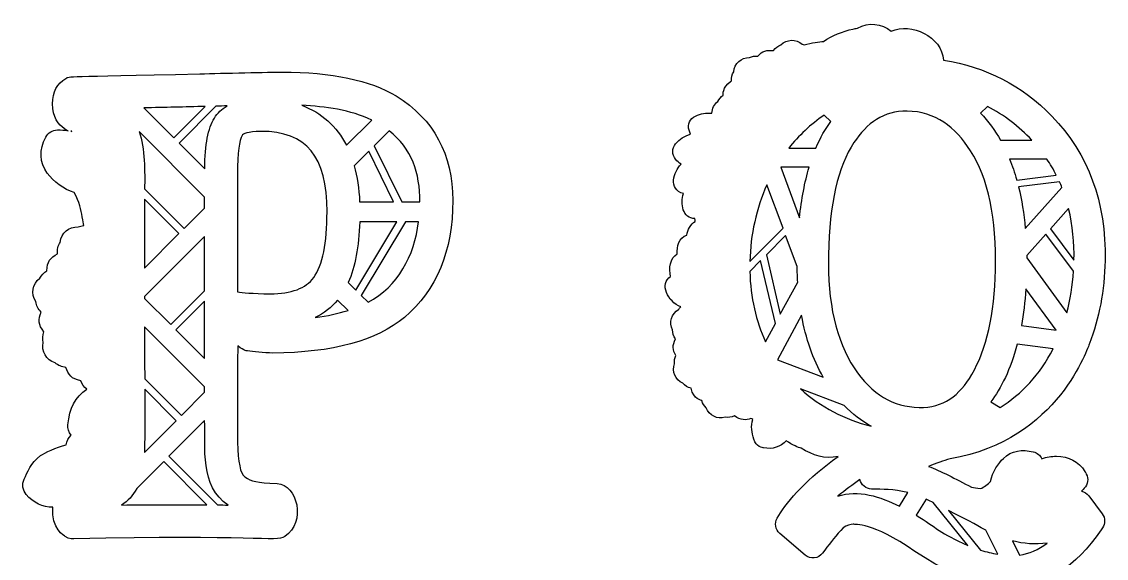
# Model space of a CAD drawing. Header units: millimetres. Extents: x -471 to 1551, y -2688 to 316.
# Drawn here: x 54.8 to 326.6, y -1322.1 to -1187.6 of the extents above; entities that cross this region are included whole.
import ezdxf

# ---------------------------------------------------------------- set-up
doc = ezdxf.new("R2010")
doc.units = ezdxf.units.MM
doc.header["$MEASUREMENT"] = 0
doc.layers.add('Layer 1', color=7, linetype='Continuous')

msp = doc.modelspace()

# ---------------------------------------------------------------- linework, layer by layer
at = {"layer": 'Layer 1', "color": 250}
for points, knots in [([(322.4183, -1268.3308), (324.8326, -1262.0278), (326.1595, -1255.043), (326.307, -1247.5422), (326.307, -1247.5422), (326.6203, -1232.9459), (322.1418, -1220.7639), (312.9823, -1211.328), (312.9823, -1211.328), (305.5184, -1203.6429), (296.4141, -1198.9249), (285.8539, -1197.3031), (285.8539, -1197.3031), (285.2642, -1191.2398), (277.8555, -1187.8119), (272.6583, -1189.9865), (272.6583, -1189.9865), (270.3546, -1188.0698), (267.0373, -1187.6275), (264.2729, -1189.2494), (264.2729, -1189.2494), (263.849, -1189.3047), (263.4619, -1189.3784), (263.1118, -1189.489), (263.1118, -1189.489), (260.4948, -1190.005), (257.9515, -1191.0739), (255.74, -1192.5851), (255.74, -1192.5851), (254.7263, -1192.6773), (252.6991, -1192.9169), (250.893, -1193.4145), (250.893, -1193.4145), (250.7272, -1193.3408), (250.5612, -1193.2855), (250.3954, -1193.2486), (250.3954, -1193.2486), (248.8105, -1191.9032), (246.5251, -1191.9954), (245.0692, -1193.4329), (245.0692, -1193.4329), (244.332, -1193.6909), (243.687, -1194.1701), (243.1893, -1194.8705), (243.1893, -1194.8705), (241.5123, -1194.6493), (240.3696, -1194.9442), (239.2454, -1196.2895), (239.2454, -1196.2895), (238.5266, -1196.1974), (237.8079, -1196.3264), (237.1813, -1196.6029), (237.1813, -1196.6029), (235.1172, -1196.5844), (233.4217, -1198.1141), (233.219, -1200.1598), (233.219, -1200.1598), (232.8135, -1200.8417), (232.6292, -1201.6342), (232.703, -1202.482), (232.703, -1202.482), (232.5555, -1202.5741), (232.4818, -1202.6294), (232.4634, -1202.6294), (232.4634, -1202.6294), (230.2333, -1204.067), (230.6388, -1205.9652), (230.6204, -1206.0574), (230.6204, -1206.0574), (230.0123, -1206.4628), (229.5331, -1207.0157), (229.2382, -1207.6239), (229.2382, -1207.6239), (228.3536, -1208.3427), (227.8006, -1209.3932), (227.7822, -1210.5911), (227.7822, -1210.5911), (226.3632, -1210.4068), (224.9441, -1210.6279), (223.6171, -1211.273), (223.6171, -1211.273), (222.2902, -1211.918), (221.6267, -1213.4109), (222.0322, -1214.83), (222.0322, -1214.83), (222.1244, -1215.1801), (222.2534, -1215.5119), (222.4008, -1215.8436), (222.4008, -1215.8436), (220.9449, -1216.2306), (219.6363, -1217.06), (218.6596, -1218.2394), (218.6596, -1218.2394), (217.7197, -1219.3637), (217.7197, -1221.0039), (218.6781, -1222.1281), (218.6781, -1222.1281), (219.0836, -1222.6072), (219.5259, -1223.0127), (220.0235, -1223.3629), (220.0235, -1223.3629), (219.0283, -1224.4502), (218.3648, -1225.814), (218.1621, -1227.3252), (218.1621, -1227.3252), (217.9594, -1228.7627), (218.7519, -1230.2371), (220.6133, -1230.7162), (220.6133, -1230.7162), (220.2263, -1232.0247), (220.2078, -1233.4438), (220.5948, -1234.7707), (220.5948, -1234.7707), (220.9634, -1236.0608), (222.1429, -1236.9638), (223.4883, -1236.9638), (223.4883, -1236.9638), (223.5067, -1237.2218), (223.5436, -1237.4614), (223.5989, -1237.7194), (223.5989, -1237.7194), (222.401, -1238.3276), (221.6822, -1239.8941), (221.4426, -1241.1289), (221.4426, -1241.1289), (219.5628, -1241.7371), (218.9362, -1243.9855), (219.0652, -1245.8469), (219.0652, -1245.8469), (217.3145, -1246.8236), (216.909, -1249.5328), (217.425, -1251.4863), (217.425, -1251.4863), (214.5131, -1253.3662), (216.6509, -1257.8262), (219.9867, -1259.0978), (219.9867, -1259.0978), (219.7656, -1259.3005), (219.5629, -1259.5401), (219.3969, -1259.7797), (219.3969, -1259.7797), (217.6462, -1260.8302), (216.9642, -1263.0049), (217.8857, -1264.8847), (217.8857, -1264.8847), (217.9042, -1265.6588), (218.1437, -1266.4328), (218.6413, -1267.1331), (218.6413, -1267.1331), (217.8304, -1268.8102), (217.9042, -1269.9345), (218.7335, -1271.3166), (218.7335, -1271.3166), (218.4202, -1271.9801), (218.3096, -1272.6989), (218.3833, -1273.3807), (218.3833, -1273.3807), (217.7199, -1275.2974), (218.5676, -1277.3984), (220.4843, -1278.2646), (220.4843, -1278.2646), (221.0003, -1278.8728), (221.7007, -1279.3151), (222.53, -1279.4994), (222.53, -1279.4994), (223.212, -1282.3929), (225.147, -1282.5402), (225.276, -1282.614), (225.276, -1282.614), (225.4604, -1283.3328), (225.829, -1283.9409), (226.3265, -1284.4201), (226.3265, -1284.4201), (227.0453, -1286.3552), (229.091, -1287.3873), (231.0998, -1286.7975), (231.0998, -1286.7975), (231.8554, -1286.9081), (232.6479, -1286.816), (233.4035, -1286.4473), (233.4035, -1286.4473), (234.9884, -1287.5716), (236.2785, -1287.59), (237.5501, -1287.074), (237.5501, -1287.074), (237.6976, -1287.1661), (237.845, -1287.2583), (237.9924, -1287.332), (237.9924, -1287.332), (237.4395, -1289.0459), (237.7897, -1290.6493), (238.2321, -1292.2711), (238.2321, -1292.2711), (238.7481, -1294.1878), (240.6648, -1294.4642), (240.6832, -1294.4642), (240.6832, -1294.4642), (242.9316, -1294.9065), (244.9958, -1294.2062), (246.3964, -1292.6765), (246.3964, -1292.6765), (247.926, -1293.8007), (249.511, -1294.4089), (250.1192, -1294.5379), (250.1192, -1294.5379), (253.1417, -1296.3071), (255.9982, -1297.376), (259.3709, -1296.602), (259.3709, -1296.602), (252.0174, -1301.9097), (246.6544, -1307.7519), (244.4982, -1311.4562), (244.4982, -1311.4562), (244.4982, -1311.4562), (244.1296, -1312.0828), (244.1296, -1312.0828), (244.1296, -1312.0828), (243.3924, -1313.3545), (243.6688, -1314.9578), (244.7746, -1315.8978), (244.7746, -1315.8978), (244.7746, -1315.8978), (251.1328, -1321.3345), (251.1328, -1321.3345), (251.1328, -1321.3345), (252.4597, -1322.4771), (254.4869, -1322.2376), (255.519, -1320.8369), (255.519, -1320.8369), (255.519, -1320.8369), (256.0719, -1320.0813), (256.0719, -1320.0813), (256.0719, -1320.0813), (257.4726, -1318.183), (259.0207, -1316.3216), (260.6609, -1314.5155), (260.6609, -1314.5155), (261.6377, -1313.9074), (262.5038, -1313.5941), (263.1673, -1313.5941), (263.1673, -1313.5941), (263.7755, -1313.7968), (267.6641, -1312.82), (278.6666, -1320.413), (278.6666, -1320.413), (292.3783, -1329.8674), (302.9569, -1329.0934), (303.307, -1329.1671), (303.307, -1329.1671), (311.4345, -1329.1671), (318.8432, -1324.4122), (325.312, -1315.05), (325.312, -1315.05), (325.312, -1315.05), (325.6622, -1314.534), (325.6622, -1314.534), (325.6622, -1314.534), (326.3993, -1313.4651), (326.3809, -1312.046), (325.6068, -1311.014), (325.6068, -1311.014), (325.6068, -1311.014), (322.2342, -1306.4619), (322.2342, -1306.4619), (322.2342, -1306.4619), (321.7919, -1305.8537), (321.1284, -1305.4482), (320.3913, -1305.3008), (320.3913, -1305.3008), (320.5387, -1305.1718), (320.6677, -1305.0428), (320.7783, -1304.9322), (320.7783, -1304.9322), (320.7783, -1304.9322), (321.11, -1304.582), (321.11, -1304.582), (321.11, -1304.582), (322.05, -1303.6237), (322.2343, -1302.2046), (321.6077, -1301.0251), (321.6077, -1301.0251), (321.3497, -1300.5459), (321.3312, -1300.5091), (321.239, -1300.3616), (321.239, -1300.3616), (319.691, -1297.892), (317.1476, -1296.5466), (314.1252, -1296.5466), (314.1252, -1296.5466), (312.9088, -1296.5466), (311.6557, -1296.7678), (310.4393, -1297.1733), (310.4393, -1297.1733), (310.0523, -1296.3255), (309.2782, -1295.6805), (308.3383, -1295.4777), (308.3383, -1295.4777), (308.3383, -1295.4777), (308.3198, -1295.4777), (308.3198, -1295.4777), (308.3198, -1295.4777), (305.5923, -1294.7406), (302.8831, -1295.1276), (300.819, -1297.0995), (300.819, -1297.0995), (299.6948, -1298.1684), (297.9993, -1300.509), (297.6307, -1302.868), (297.6307, -1302.868), (296.9304, -1303.513), (295.9351, -1304.3792), (295.0505, -1304.6557), (295.0505, -1304.6557), (294.258, -1304.582), (293.4287, -1304.453), (292.8205, -1304.3055), (292.8205, -1304.3055), (288.8028, -1302.2045), (285.0432, -1300.2141), (282.076, -1299.1268), (282.076, -1299.1268), (283.9743, -1298.2975), (285.7804, -1297.6709), (287.4759, -1297.247), (287.4759, -1297.247), (314.9543, -1292.4367), (322.0128, -1268.8653), (322.4183, -1268.3308)], [0, 0, 0, 0, 0.01204819, 0.01204819, 0.01204819, 0.01204819, 0.02409639, 0.02409639, 0.02409639, 0.02409639, 0.03614458, 0.03614458, 0.03614458, 0.03614458, 0.04819277, 0.04819277, 0.04819277, 0.04819277, 0.06024096, 0.06024096, 0.06024096, 0.06024096, 0.07228916, 0.07228916, 0.07228916, 0.07228916, 0.08433735, 0.08433735, 0.08433735, 0.08433735, 0.09638554, 0.09638554, 0.09638554, 0.09638554, 0.10843373, 0.10843373, 0.10843373, 0.10843373, 0.12048193, 0.12048193, 0.12048193, 0.12048193, 0.13253012, 0.13253012, 0.13253012, 0.13253012, 0.14457831, 0.14457831, 0.14457831, 0.14457831, 0.15662651, 0.15662651, 0.15662651, 0.15662651, 0.1686747, 0.1686747, 0.1686747, 0.1686747, 0.18072289, 0.18072289, 0.18072289, 0.18072289, 0.19277108, 0.19277108, 0.19277108, 0.19277108, 0.20481928, 0.20481928, 0.20481928, 0.20481928, 0.21686747, 0.21686747, 0.21686747, 0.21686747, 0.22891566, 0.22891566, 0.22891566, 0.22891566, 0.24096386, 0.24096386, 0.24096386, 0.24096386, 0.25301205, 0.25301205, 0.25301205, 0.25301205, 0.26506024, 0.26506024, 0.26506024, 0.26506024, 0.27710843, 0.27710843, 0.27710843, 0.27710843, 0.28915663, 0.28915663, 0.28915663, 0.28915663, 0.30120482, 0.30120482, 0.30120482, 0.30120482, 0.31325301, 0.31325301, 0.31325301, 0.31325301, 0.3253012, 0.3253012, 0.3253012, 0.3253012, 0.3373494, 0.3373494, 0.3373494, 0.3373494, 0.34939759, 0.34939759, 0.34939759, 0.34939759, 0.36144578, 0.36144578, 0.36144578, 0.36144578, 0.37349398, 0.37349398, 0.37349398, 0.37349398, 0.38554217, 0.38554217, 0.38554217, 0.38554217, 0.39759036, 0.39759036, 0.39759036, 0.39759036, 0.40963855, 0.40963855, 0.40963855, 0.40963855, 0.42168675, 0.42168675, 0.42168675, 0.42168675, 0.43373494, 0.43373494, 0.43373494, 0.43373494, 0.44578313, 0.44578313, 0.44578313, 0.44578313, 0.45783133, 0.45783133, 0.45783133, 0.45783133, 0.46987952, 0.46987952, 0.46987952, 0.46987952, 0.48192771, 0.48192771, 0.48192771, 0.48192771, 0.4939759, 0.4939759, 0.4939759, 0.4939759, 0.5060241, 0.5060241, 0.5060241, 0.5060241, 0.51807229, 0.51807229, 0.51807229, 0.51807229, 0.53012048, 0.53012048, 0.53012048, 0.53012048, 0.54216867, 0.54216867, 0.54216867, 0.54216867, 0.55421687, 0.55421687, 0.55421687, 0.55421687, 0.56626506, 0.56626506, 0.56626506, 0.56626506, 0.57831325, 0.57831325, 0.57831325, 0.57831325, 0.59036145, 0.59036145, 0.59036145, 0.59036145, 0.60240964, 0.60240964, 0.60240964, 0.60240964, 0.61445783, 0.61445783, 0.61445783, 0.61445783, 0.62650602, 0.62650602, 0.62650602, 0.62650602, 0.63855422, 0.63855422, 0.63855422, 0.63855422, 0.65060241, 0.65060241, 0.65060241, 0.65060241, 0.6626506, 0.6626506, 0.6626506, 0.6626506, 0.6746988, 0.6746988, 0.6746988, 0.6746988, 0.68674699, 0.68674699, 0.68674699, 0.68674699, 0.69879518, 0.69879518, 0.69879518, 0.69879518, 0.71084337, 0.71084337, 0.71084337, 0.71084337, 0.72289157, 0.72289157, 0.72289157, 0.72289157, 0.73493976, 0.73493976, 0.73493976, 0.73493976, 0.74698795, 0.74698795, 0.74698795, 0.74698795, 0.75903614, 0.75903614, 0.75903614, 0.75903614, 0.77108434, 0.77108434, 0.77108434, 0.77108434, 0.78313253, 0.78313253, 0.78313253, 0.78313253, 0.79518072, 0.79518072, 0.79518072, 0.79518072, 0.80722892, 0.80722892, 0.80722892, 0.80722892, 0.81927711, 0.81927711, 0.81927711, 0.81927711, 0.8313253, 0.8313253, 0.8313253, 0.8313253, 0.84337349, 0.84337349, 0.84337349, 0.84337349, 0.85542169, 0.85542169, 0.85542169, 0.85542169, 0.86746988, 0.86746988, 0.86746988, 0.86746988, 0.87951807, 0.87951807, 0.87951807, 0.87951807, 0.89156627, 0.89156627, 0.89156627, 0.89156627, 0.90361446, 0.90361446, 0.90361446, 0.90361446, 0.91566265, 0.91566265, 0.91566265, 0.91566265, 0.92771084, 0.92771084, 0.92771084, 0.92771084, 0.93975904, 0.93975904, 0.93975904, 0.93975904, 0.95180723, 0.95180723, 0.95180723, 0.95180723, 0.96385542, 0.96385542, 0.96385542, 0.96385542, 0.97590361, 0.97590361, 0.97590361, 0.97590361, 1, 1, 1, 1]), ([(148.6427, -1206.2522), (142.0818, -1202.2714), (132.4616, -1200.2625), (120.04, -1200.2625), (120.04, -1200.2625), (116.9992, -1200.2625), (105.0936, -1200.5574), (99.4173, -1200.7049), (99.4173, -1200.7049), (64.5301, -1201.5526), (66.9443, -1201.184), (65.8386, -1201.8659), (65.8386, -1201.8659), (63.6639, -1203.027), (62.4844, -1205.2754), (62.4844, -1208.1873), (62.4844, -1208.1873), (62.4844, -1211.6521), (64.0693, -1213.4765), (65.3779, -1214.3981), (65.3779, -1214.3981), (65.5069, -1214.4902), (65.8386, -1214.7667), (66.4099, -1214.951), (66.4099, -1214.951), (65.5253, -1214.7852), (64.6222, -1214.7299), (63.7008, -1214.7667), (63.7008, -1214.7667), (62.5028, -1214.8035), (61.3971, -1215.4855), (60.8258, -1216.5544), (60.8258, -1216.5544), (59.1118, -1219.6874), (59.2408, -1222.9864), (61.1575, -1225.5849), (61.1575, -1225.5849), (62.6503, -1227.6122), (65.4332, -1229.7684), (67.9212, -1230.4319), (67.9212, -1230.4319), (69.285, -1232.9014), (69.5983, -1234.7628), (69.93, -1236.5689), (69.93, -1236.5689), (70.1327, -1237.6931), (70.2065, -1238.0433), (70.2986, -1238.7436), (70.2986, -1238.7436), (69.8195, -1238.7805), (69.3403, -1238.8911), (68.9164, -1239.0938), (68.9164, -1239.0938), (66.5942, -1238.9463), (64.6223, -1240.605), (64.4012, -1242.9456), (64.4012, -1242.9456), (63.8667, -1243.7565), (63.6271, -1244.7701), (63.7377, -1245.8021), (63.7377, -1245.8021), (62.0238, -1246.7789), (61.0654, -1247.7372), (61.1023, -1250.0778), (61.1023, -1250.0778), (60.3098, -1250.5016), (59.6832, -1251.1651), (59.3146, -1251.9576), (59.3146, -1251.9576), (57.4347, -1253.3582), (57.0109, -1255.8647), (58.3194, -1257.7998), (58.3194, -1257.7998), (58.43, -1258.7581), (58.8723, -1259.6797), (59.6463, -1260.4168), (59.6463, -1260.4168), (58.9644, -1262.2598), (58.8354, -1263.6236), (60.3466, -1265.3928), (60.3466, -1265.3928), (60.0148, -1266.2406), (59.9596, -1267.1621), (60.1623, -1268.0099), (60.1623, -1268.0099), (59.6278, -1270.2767), (60.9179, -1272.4698), (63.1479, -1273.1149), (63.1479, -1273.1149), (63.8667, -1273.8152), (64.825, -1274.2207), (65.8386, -1274.276), (65.8386, -1274.276), (66.4652, -1276.0637), (67.184, -1277.2431), (69.5614, -1277.6301), (69.5614, -1277.6301), (69.8379, -1278.4963), (70.3907, -1279.2151), (71.091, -1279.7127), (71.091, -1279.7127), (71.091, -1279.7127), (71.091, -1279.7127), (71.091, -1279.7127), (71.091, -1279.7127), (68.1054, -1281.8505), (66.7785, -1284.4306), (66.3362, -1288.6695), (66.3362, -1288.6695), (66.244, -1289.6278), (66.5389, -1290.5494), (67.1471, -1291.2681), (67.1471, -1291.2681), (66.4836, -1292.079), (66.0045, -1292.6687), (65.9307, -1293.7376), (65.9307, -1293.7376), (63.3874, -1294.3089), (60.4571, -1295.6912), (59.4988, -1296.4099), (59.4988, -1296.4099), (56.9739, -1298.2345), (56.163, -1300.6487), (55.389, -1302.289), (55.389, -1302.289), (54.7623, -1303.6344), (55.0388, -1305.1087), (55.8866, -1306.1223), (55.8866, -1306.1223), (57.6927, -1308.2417), (59.9964, -1309.3659), (62.5581, -1309.3659), (62.5581, -1309.3659), (62.0789, -1314.8027), (65.5252, -1316.5351), (65.6358, -1316.6641), (65.6358, -1316.6641), (66.6863, -1317.4197), (67.8842, -1317.2538), (67.8658, -1317.2538), (67.8658, -1317.2538), (112.705, -1316.1665), (118.6025, -1318.1569), (120.685, -1316.6641), (120.685, -1316.6641), (126.1586, -1313.1624), (123.8549, -1303.5791), (118.7683, -1303.3763), (118.7683, -1303.3763), (113.5159, -1303.1736), (112.4838, -1302.9155), (110.7146, -1301.6992), (110.7146, -1301.6992), (108.2819, -1300.0221), (108.8532, -1291.1206), (108.9085, -1268.9129), (108.9085, -1268.9129), (110.6041, -1270.2399), (111.3044, -1270.1293), (111.3965, -1270.1662), (111.3965, -1270.1662), (112.7788, -1270.3505), (115.4326, -1270.6822), (117.6995, -1270.6822), (117.6995, -1270.6822), (132.6643, -1270.6269), (143.7773, -1267.6229), (150.6884, -1261.7438), (150.6884, -1261.7438), (158.7422, -1254.9433), (162.8335, -1245.0835), (162.8335, -1232.4407), (162.8335, -1232.4407), (162.8335, -1220.9037), (158.0786, -1212.0944), (148.6427, -1206.2522)], [0, 0, 0, 0, 0.02222222, 0.02222222, 0.02222222, 0.02222222, 0.04444444, 0.04444444, 0.04444444, 0.04444444, 0.06666667, 0.06666667, 0.06666667, 0.06666667, 0.08888889, 0.08888889, 0.08888889, 0.08888889, 0.11111111, 0.11111111, 0.11111111, 0.11111111, 0.13333333, 0.13333333, 0.13333333, 0.13333333, 0.15555556, 0.15555556, 0.15555556, 0.15555556, 0.17777778, 0.17777778, 0.17777778, 0.17777778, 0.2, 0.2, 0.2, 0.2, 0.22222222, 0.22222222, 0.22222222, 0.22222222, 0.24444444, 0.24444444, 0.24444444, 0.24444444, 0.26666667, 0.26666667, 0.26666667, 0.26666667, 0.28888889, 0.28888889, 0.28888889, 0.28888889, 0.31111111, 0.31111111, 0.31111111, 0.31111111, 0.33333333, 0.33333333, 0.33333333, 0.33333333, 0.35555556, 0.35555556, 0.35555556, 0.35555556, 0.37777778, 0.37777778, 0.37777778, 0.37777778, 0.4, 0.4, 0.4, 0.4, 0.42222222, 0.42222222, 0.42222222, 0.42222222, 0.44444444, 0.44444444, 0.44444444, 0.44444444, 0.46666667, 0.46666667, 0.46666667, 0.46666667, 0.48888889, 0.48888889, 0.48888889, 0.48888889, 0.51111111, 0.51111111, 0.51111111, 0.51111111, 0.53333333, 0.53333333, 0.53333333, 0.53333333, 0.55555556, 0.55555556, 0.55555556, 0.55555556, 0.57777778, 0.57777778, 0.57777778, 0.57777778, 0.6, 0.6, 0.6, 0.6, 0.62222222, 0.62222222, 0.62222222, 0.62222222, 0.64444444, 0.64444444, 0.64444444, 0.64444444, 0.66666667, 0.66666667, 0.66666667, 0.66666667, 0.68888889, 0.68888889, 0.68888889, 0.68888889, 0.71111111, 0.71111111, 0.71111111, 0.71111111, 0.73333333, 0.73333333, 0.73333333, 0.73333333, 0.75555556, 0.75555556, 0.75555556, 0.75555556, 0.77777778, 0.77777778, 0.77777778, 0.77777778, 0.8, 0.8, 0.8, 0.8, 0.82222222, 0.82222222, 0.82222222, 0.82222222, 0.84444444, 0.84444444, 0.84444444, 0.84444444, 0.86666667, 0.86666667, 0.86666667, 0.86666667, 0.88888889, 0.88888889, 0.88888889, 0.88888889, 0.91111111, 0.91111111, 0.91111111, 0.91111111, 0.93333333, 0.93333333, 0.93333333, 0.93333333, 0.95555556, 0.95555556, 0.95555556, 0.95555556, 1, 1, 1, 1]), ([(100.7811, -1208.8692), (100.7811, -1208.8692), (92.8932, -1216.7571), (92.8932, -1216.7571), (92.8932, -1216.7571), (92.8932, -1216.7571), (85.3739, -1209.2378), (85.3739, -1209.2378), (85.3739, -1209.2378), (90.571, -1209.1272), (95.7129, -1208.9982), (100.7811, -1208.8692)], [0, 0, 0, 0, 0.25, 0.25, 0.25, 0.25, 0.5, 0.5, 0.5, 0.5, 1, 1, 1, 1]), ([(106.2546, -1208.7402), (104.9093, -1209.5143), (103.8404, -1210.5463), (103.0479, -1211.8179), (103.0479, -1211.8179), (101.4813, -1214.3796), (100.7073, -1218.3236), (100.6336, -1224.4975), (100.6336, -1224.4975), (100.6336, -1224.4975), (94.2017, -1218.0655), (94.2017, -1218.0655), (94.2017, -1218.0655), (94.2017, -1218.0655), (103.4533, -1208.8138), (103.4533, -1208.8138), (103.4533, -1208.8138), (104.4117, -1208.7955), (105.3516, -1208.7586), (106.2546, -1208.7402)], [0, 0, 0, 0, 0.16666667, 0.16666667, 0.16666667, 0.16666667, 0.33333333, 0.33333333, 0.33333333, 0.33333333, 0.5, 0.5, 0.5, 0.5, 0.66666667, 0.66666667, 0.66666667, 0.66666667, 1, 1, 1, 1]), ([(142.4872, -1212.2787), (142.4872, -1212.2787), (136.1474, -1218.6184), (136.1474, -1218.6184), (136.1474, -1218.6184), (133.6963, -1213.8083), (129.9182, -1210.4357), (124.9607, -1208.5927), (124.9607, -1208.5927), (130.8582, -1208.8692), (137.1611, -1209.7538), (142.4872, -1212.2787)], [0, 0, 0, 0, 0.25, 0.25, 0.25, 0.25, 0.5, 0.5, 0.5, 0.5, 1, 1, 1, 1]), ([(300.0816, -1217.3177), (298.7362, -1214.9587), (297.0223, -1212.5628), (295.1241, -1210.5356), (295.1241, -1210.5356), (295.1241, -1210.5356), (296.8011, -1208.8585), (296.8011, -1208.8585), (296.8011, -1208.8585), (301.0399, -1211.0147), (304.7996, -1213.9635), (307.9326, -1217.3177), (307.9326, -1217.3177), (307.9326, -1217.3177), (300.0816, -1217.3177), (300.0816, -1217.3177)], [0, 0, 0, 0, 0.2, 0.2, 0.2, 0.2, 0.4, 0.4, 0.4, 0.4, 0.6, 0.6, 0.6, 0.6, 1, 1, 1, 1]), ([(253.8233, -1219.3449), (253.8233, -1219.3449), (247.0228, -1219.3449), (247.0228, -1219.3449), (247.0228, -1219.3449), (249.4739, -1216.2119), (252.4963, -1213.3553), (255.9427, -1211.0332), (255.9427, -1211.0332), (255.9427, -1211.0332), (257.5644, -1212.655), (257.5644, -1212.655), (257.5644, -1212.655), (256.1823, -1214.5348), (254.966, -1216.6358), (253.8233, -1219.3449)], [0, 0, 0, 0, 0.2, 0.2, 0.2, 0.2, 0.4, 0.4, 0.4, 0.4, 0.6, 0.6, 0.6, 0.6, 1, 1, 1, 1]), ([(276.6944, -1210.038), (283.7898, -1210.1854), (288.7843, -1214.0187), (292.5807, -1219.9715), (292.5807, -1219.9715), (297.0223, -1226.9194), (299.1232, -1237.0004), (298.8468, -1249.9011), (298.8468, -1249.9011), (298.6072, -1260.9589), (296.5984, -1269.7683), (292.894, -1276.0896), (292.894, -1276.0896), (289.7979, -1281.3605), (285.7802, -1284.4567), (279.6984, -1284.3277), (279.6984, -1284.3277), (276.4364, -1284.254), (273.4508, -1283.4246), (270.8154, -1281.8396), (270.8154, -1281.8396), (268.0878, -1280.2179), (265.6182, -1277.7299), (263.4435, -1274.4309), (263.4435, -1274.4309), (258.8914, -1267.5566), (256.7167, -1258.0101), (256.9747, -1246.0309), (256.9747, -1246.0309), (257.2327, -1233.2961), (259.3891, -1223.8417), (263.3514, -1217.9442), (263.3514, -1217.9442), (266.6134, -1213.0788), (270.8338, -1209.9089), (276.6944, -1210.038)], [0, 0, 0, 0, 0.1, 0.1, 0.1, 0.1, 0.2, 0.2, 0.2, 0.2, 0.3, 0.3, 0.3, 0.3, 0.4, 0.4, 0.4, 0.4, 0.5, 0.5, 0.5, 0.5, 0.6, 0.6, 0.6, 0.6, 0.7, 0.7, 0.7, 0.7, 0.8, 0.8, 0.8, 0.8, 1, 1, 1, 1]), ([(67.0733, -1215.0799), (67.2023, -1215.0984), (67.2945, -1215.0984), (67.3129, -1215.0984), (67.3129, -1215.0984), (67.3129, -1215.1169), (67.3129, -1215.1352), (67.3129, -1215.1352), (67.3129, -1215.1352), (67.2207, -1215.1169), (67.147, -1215.0984), (67.0733, -1215.0799)], [0, 0, 0, 0, 0.25, 0.25, 0.25, 0.25, 0.5, 0.5, 0.5, 0.5, 1, 1, 1, 1]), ([(100.6152, -1231.5929), (100.6152, -1231.5929), (100.6152, -1234.3389), (100.6152, -1234.3389), (100.6152, -1234.3389), (100.6152, -1234.3389), (95.5101, -1239.4439), (95.5101, -1239.4439), (95.5101, -1239.4439), (95.5101, -1239.4439), (85.5766, -1229.5104), (85.5766, -1229.5104), (85.5766, -1229.5104), (85.5951, -1225.4743), (85.7609, -1219.3188), (84.2128, -1215.1722), (84.2128, -1215.1722), (84.2128, -1215.1722), (100.6152, -1231.5929), (100.6152, -1231.5929)], [0, 0, 0, 0, 0.16666667, 0.16666667, 0.16666667, 0.16666667, 0.33333333, 0.33333333, 0.33333333, 0.33333333, 0.5, 0.5, 0.5, 0.5, 0.66666667, 0.66666667, 0.66666667, 0.66666667, 1, 1, 1, 1]), ([(117.0359, -1255.8278), (112.5207, -1255.8278), (110.0327, -1255.496), (108.8717, -1255.3302), (108.8717, -1255.3302), (108.8901, -1226.8196), (108.4109, -1218.7843), (110.0327, -1216.1304), (110.0327, -1216.1304), (110.1986, -1215.8539), (111.3781, -1215.1168), (114.677, -1215.1168), (114.677, -1215.1168), (126.1771, -1215.1168), (131.3005, -1221.346), (131.3005, -1235.3156), (131.3005, -1235.3156), (131.3005, -1243.1297), (130.1762, -1248.6586), (127.9463, -1251.7732), (127.9463, -1251.7732), (126.0296, -1254.464), (122.3621, -1255.8278), (117.0359, -1255.8278)], [0, 0, 0, 0, 0.14285714, 0.14285714, 0.14285714, 0.14285714, 0.28571429, 0.28571429, 0.28571429, 0.28571429, 0.42857143, 0.42857143, 0.42857143, 0.42857143, 0.57142857, 0.57142857, 0.57142857, 0.57142857, 0.71428571, 0.71428571, 0.71428571, 0.71428571, 1, 1, 1, 1]), ([(154.5586, -1232.7908), (154.5586, -1232.7908), (150.0249, -1232.7908), (150.0249, -1232.7908), (150.0249, -1232.7908), (150.0249, -1232.7908), (143.1507, -1218.7106), (143.1507, -1218.7106), (143.1507, -1218.7106), (143.1507, -1218.7106), (146.8735, -1214.9878), (146.8735, -1214.9878), (146.8735, -1214.9878), (152.4945, -1219.3925), (154.6139, -1225.6217), (154.5586, -1232.7908)], [0, 0, 0, 0, 0.2, 0.2, 0.2, 0.2, 0.4, 0.4, 0.4, 0.4, 0.6, 0.6, 0.6, 0.6, 1, 1, 1, 1]), ([(141.7869, -1220.0928), (141.7869, -1220.0928), (147.9793, -1232.7908), (147.9793, -1232.7908), (147.9793, -1232.7908), (147.9793, -1232.7908), (139.4648, -1232.7908), (139.4648, -1232.7908), (139.4648, -1232.7908), (139.3173, -1229.4735), (138.8566, -1226.451), (138.1194, -1223.7419), (138.1194, -1223.7419), (138.1194, -1223.7419), (141.7869, -1220.0928), (141.7869, -1220.0928)], [0, 0, 0, 0, 0.2, 0.2, 0.2, 0.2, 0.4, 0.4, 0.4, 0.4, 0.6, 0.6, 0.6, 0.6, 1, 1, 1, 1]), ([(304.173, -1227.3249), (303.657, -1225.482), (303.0672, -1223.7311), (302.3853, -1222.0725), (302.3853, -1222.0725), (302.3853, -1222.0725), (311.7291, -1222.0725), (311.7291, -1222.0725), (311.7291, -1222.0725), (312.5953, -1223.3626), (313.3878, -1224.7079), (314.0881, -1226.0901), (314.0881, -1226.0901), (314.0881, -1226.0901), (304.173, -1227.3249), (304.173, -1227.3249)], [0, 0, 0, 0, 0.2, 0.2, 0.2, 0.2, 0.4, 0.4, 0.4, 0.4, 0.6, 0.6, 0.6, 0.6, 1, 1, 1, 1]), ([(245.014, -1224.1182), (245.014, -1224.1182), (252.1278, -1224.1182), (252.1278, -1224.1182), (252.1278, -1224.1182), (251.022, -1227.8594), (250.2111, -1232.0982), (249.7135, -1236.8162), (249.7135, -1236.8162), (249.7135, -1236.8162), (245.014, -1224.1182), (245.014, -1224.1182)], [0, 0, 0, 0, 0.25, 0.25, 0.25, 0.25, 0.5, 0.5, 0.5, 0.5, 1, 1, 1, 1]), ([(237.2735, -1247.7265), (237.4394, -1240.9997), (238.9138, -1234.4203), (241.5492, -1228.486), (241.5492, -1228.486), (241.5492, -1228.486), (245.5853, -1239.3963), (245.5853, -1239.3963), (245.5853, -1239.3963), (245.5853, -1239.3963), (237.2735, -1247.7265), (237.2735, -1247.7265)], [0, 0, 0, 0, 0.25, 0.25, 0.25, 0.25, 0.5, 0.5, 0.5, 0.5, 1, 1, 1, 1]), ([(315.5072, -1229.2048), (315.5072, -1229.2048), (306.3108, -1239.4516), (306.3108, -1239.4516), (306.3108, -1239.4516), (305.9791, -1235.7288), (305.4262, -1232.2456), (304.6153, -1229.0388), (304.6153, -1229.0388), (304.6153, -1229.0388), (314.8806, -1227.7672), (314.8806, -1227.7672), (314.8806, -1227.7672), (315.1017, -1228.228), (315.3045, -1228.7071), (315.5072, -1229.2048)], [0, 0, 0, 0, 0.2, 0.2, 0.2, 0.2, 0.4, 0.4, 0.4, 0.4, 0.6, 0.6, 0.6, 0.6, 1, 1, 1, 1]), ([(85.5398, -1249.4143), (85.5398, -1243.7933), (85.5582, -1238.0801), (85.5582, -1232.1273), (85.5582, -1232.1273), (85.5582, -1232.1273), (94.1833, -1240.7524), (94.1833, -1240.7524), (94.1833, -1240.7524), (94.1833, -1240.7524), (85.5398, -1249.4143), (85.5398, -1249.4143)], [0, 0, 0, 0, 0.25, 0.25, 0.25, 0.25, 0.5, 0.5, 0.5, 0.5, 1, 1, 1, 1]), ([(312.6137, -1239.5622), (312.6137, -1239.5622), (317.1843, -1234.4756), (317.1843, -1234.4756), (317.1843, -1234.4756), (318.2164, -1238.6961), (318.6034, -1243.0639), (318.5112, -1247.4133), (318.5112, -1247.4133), (318.5112, -1247.4133), (312.6137, -1239.5622), (312.6137, -1239.5622)], [0, 0, 0, 0, 0.25, 0.25, 0.25, 0.25, 0.5, 0.5, 0.5, 0.5, 1, 1, 1, 1]), ([(139.4832, -1237.8221), (139.4832, -1237.8221), (148.8086, -1237.8221), (148.8086, -1237.8221), (148.8086, -1237.8221), (148.8086, -1237.8221), (138.5433, -1254.9063), (138.5433, -1254.9063), (138.5433, -1254.9063), (138.5433, -1254.9063), (136.6266, -1252.9896), (136.6266, -1252.9896), (136.6266, -1252.9896), (138.3221, -1249.101), (139.2805, -1244.0144), (139.4832, -1237.8221)], [0, 0, 0, 0, 0.2, 0.2, 0.2, 0.2, 0.4, 0.4, 0.4, 0.4, 0.6, 0.6, 0.6, 0.6, 1, 1, 1, 1]), ([(141.5842, -1257.9472), (141.5842, -1257.9472), (139.8886, -1256.2516), (139.8886, -1256.2516), (139.8886, -1256.2516), (139.8886, -1256.2516), (150.9648, -1237.8221), (150.9648, -1237.8221), (150.9648, -1237.8221), (150.9648, -1237.8221), (154.2453, -1237.8221), (154.2453, -1237.8221), (154.2453, -1237.8221), (153.1579, -1246.3919), (149.1219, -1253.9664), (141.5842, -1257.9472)], [0, 0, 0, 0, 0.2, 0.2, 0.2, 0.2, 0.4, 0.4, 0.4, 0.4, 0.6, 0.6, 0.6, 0.6, 1, 1, 1, 1]), ([(100.6152, -1255.0722), (100.6152, -1255.0722), (92.1191, -1263.5682), (92.1191, -1263.5682), (92.1191, -1263.5682), (92.1191, -1263.5682), (85.5398, -1256.9889), (85.5398, -1256.9889), (85.5398, -1256.9889), (85.5398, -1256.9889), (85.5398, -1256.5466), (85.5398, -1256.5466), (85.5398, -1256.5466), (85.5398, -1256.5466), (100.6152, -1241.4712), (100.6152, -1241.4712), (100.6152, -1241.4712), (100.6152, -1241.4712), (100.6152, -1255.0722), (100.6152, -1255.0722)], [0, 0, 0, 0, 0.16666667, 0.16666667, 0.16666667, 0.16666667, 0.33333333, 0.33333333, 0.33333333, 0.33333333, 0.5, 0.5, 0.5, 0.5, 0.66666667, 0.66666667, 0.66666667, 0.66666667, 1, 1, 1, 1]), ([(241.4202, -1246.0494), (241.4202, -1246.0494), (246.2487, -1241.2208), (246.2487, -1241.2208), (246.2487, -1241.2208), (246.2487, -1241.2208), (249.1422, -1249.0166), (249.1422, -1249.0166), (249.1422, -1249.0166), (249.1607, -1250.3251), (249.1975, -1251.6336), (249.2712, -1252.8868), (249.2712, -1252.8868), (249.2712, -1252.8868), (244.9034, -1260.9774), (244.9034, -1260.9774), (244.9034, -1260.9774), (244.9034, -1260.9774), (241.4202, -1246.0494), (241.4202, -1246.0494)], [0, 0, 0, 0, 0.16666667, 0.16666667, 0.16666667, 0.16666667, 0.33333333, 0.33333333, 0.33333333, 0.33333333, 0.5, 0.5, 0.5, 0.5, 0.66666667, 0.66666667, 0.66666667, 0.66666667, 1, 1, 1, 1]), ([(306.661, -1246.8603), (306.661, -1246.6576), (306.661, -1246.4549), (306.661, -1246.2337), (306.661, -1246.2337), (306.661, -1246.2337), (311.4342, -1240.9075), (311.4342, -1240.9075), (311.4342, -1240.9075), (311.4342, -1240.9075), (318.4007, -1250.1776), (318.4007, -1250.1776), (318.4007, -1250.1776), (318.1611, -1253.8267), (317.6082, -1257.3099), (316.742, -1260.5904), (316.742, -1260.5904), (316.742, -1260.5904), (306.661, -1246.8603), (306.661, -1246.8603)], [0, 0, 0, 0, 0.16666667, 0.16666667, 0.16666667, 0.16666667, 0.33333333, 0.33333333, 0.33333333, 0.33333333, 0.5, 0.5, 0.5, 0.5, 0.66666667, 0.66666667, 0.66666667, 0.66666667, 1, 1, 1, 1]), ([(239.9642, -1247.5053), (239.9642, -1247.5053), (243.6686, -1263.2995), (243.6686, -1263.2995), (243.6686, -1263.2995), (243.6686, -1263.2995), (241.199, -1267.8701), (241.199, -1267.8701), (241.199, -1267.8701), (238.84, -1262.7467), (237.4209, -1256.7386), (237.2735, -1250.2145), (237.2735, -1250.2145), (237.2735, -1250.2145), (239.9642, -1247.5053), (239.9642, -1247.5053)], [0, 0, 0, 0, 0.2, 0.2, 0.2, 0.2, 0.4, 0.4, 0.4, 0.4, 0.6, 0.6, 0.6, 0.6, 1, 1, 1, 1]), ([(314.0328, -1264.9582), (314.0328, -1264.9582), (305.334, -1263.7971), (305.334, -1263.7971), (305.334, -1263.7971), (305.8685, -1260.9221), (306.2371, -1257.8628), (306.4583, -1254.6192), (306.4583, -1254.6192), (306.4583, -1254.6192), (314.0328, -1264.9582), (314.0328, -1264.9582)], [0, 0, 0, 0, 0.25, 0.25, 0.25, 0.25, 0.5, 0.5, 0.5, 0.5, 1, 1, 1, 1]), ([(93.4276, -1264.8768), (93.4276, -1264.8768), (100.6152, -1257.6892), (100.6152, -1257.6892), (100.6152, -1257.6892), (100.6152, -1257.6892), (100.6152, -1272.0643), (100.6152, -1272.0643), (100.6152, -1272.0643), (100.6152, -1272.0643), (93.4276, -1264.8768), (93.4276, -1264.8768)], [0, 0, 0, 0, 0.25, 0.25, 0.25, 0.25, 0.5, 0.5, 0.5, 0.5, 1, 1, 1, 1]), ([(128.3517, -1261.7806), (130.5633, -1260.7117), (132.4431, -1259.2557), (133.9543, -1257.4312), (133.9543, -1257.4312), (133.9543, -1257.4312), (136.5528, -1260.0297), (136.5528, -1260.0297), (136.5528, -1260.0297), (134.1202, -1260.7854), (131.3742, -1261.3751), (128.3517, -1261.7806)], [0, 0, 0, 0, 0.25, 0.25, 0.25, 0.25, 0.5, 0.5, 0.5, 0.5, 1, 1, 1, 1]), ([(255.6663, -1276.7347), (255.6663, -1276.7347), (244.1662, -1272.4037), (244.1662, -1272.4037), (244.1662, -1272.4037), (244.1662, -1272.4037), (250.2295, -1261.1801), (250.2295, -1261.1801), (250.2295, -1261.1801), (251.2985, -1267.0592), (253.1046, -1272.2747), (255.6663, -1276.7347)], [0, 0, 0, 0, 0.25, 0.25, 0.25, 0.25, 0.5, 0.5, 0.5, 0.5, 1, 1, 1, 1]), ([(94.7914, -1286.3472), (94.7914, -1286.3472), (85.5951, -1277.1508), (85.5951, -1277.1508), (85.5951, -1277.1508), (85.5766, -1273.5202), (85.5766, -1269.1893), (85.5582, -1264.0842), (85.5582, -1264.0842), (85.5582, -1264.0842), (100.6152, -1279.1412), (100.6152, -1279.1412), (100.6152, -1279.1412), (100.6152, -1279.1412), (100.6152, -1280.4866), (100.6152, -1280.4866), (100.6152, -1280.4866), (100.6152, -1280.4866), (94.7914, -1286.3472), (94.7914, -1286.3472)], [0, 0, 0, 0, 0.16666667, 0.16666667, 0.16666667, 0.16666667, 0.33333333, 0.33333333, 0.33333333, 0.33333333, 0.5, 0.5, 0.5, 0.5, 0.66666667, 0.66666667, 0.66666667, 0.66666667, 1, 1, 1, 1]), ([(304.2836, -1268.4782), (304.2836, -1268.4782), (313.2956, -1269.6762), (313.2956, -1269.6762), (313.2956, -1269.6762), (310.0152, -1276.0712), (305.4262, -1280.9366), (299.9895, -1284.3461), (299.9895, -1284.3461), (299.9895, -1284.3461), (297.6858, -1282.9455), (297.6858, -1282.9455), (297.6858, -1282.9455), (300.229, -1279.536), (302.6249, -1274.7812), (304.2836, -1268.4782)], [0, 0, 0, 0, 0.2, 0.2, 0.2, 0.2, 0.4, 0.4, 0.4, 0.4, 0.6, 0.6, 0.6, 0.6, 1, 1, 1, 1]), ([(85.5951, -1279.7863), (85.5951, -1279.7863), (93.483, -1287.6742), (93.483, -1287.6742), (93.483, -1287.6742), (93.483, -1287.6742), (85.5029, -1295.6543), (85.5029, -1295.6543), (85.5029, -1295.6543), (85.6319, -1292.6133), (85.6319, -1288.0428), (85.5951, -1279.7863)], [0, 0, 0, 0, 0.25, 0.25, 0.25, 0.25, 0.5, 0.5, 0.5, 0.5, 1, 1, 1, 1]), ([(260.9187, -1283.8117), (262.9828, -1285.9679), (265.2312, -1287.7188), (267.6455, -1289.0272), (267.6455, -1289.0272), (261.103, -1287.4238), (255.0028, -1284.1987), (249.9531, -1279.665), (249.9531, -1279.665), (249.9531, -1279.665), (260.9187, -1283.8117), (260.9187, -1283.8117)], [0, 0, 0, 0, 0.25, 0.25, 0.25, 0.25, 0.5, 0.5, 0.5, 0.5, 1, 1, 1, 1]), ([(103.8403, -1308.7576), (103.8403, -1308.7576), (91.6583, -1296.5756), (91.6583, -1296.5756), (91.6583, -1296.5756), (91.6583, -1296.5756), (100.6152, -1287.6188), (100.6152, -1287.6188), (100.6152, -1287.6188), (100.8363, -1294.1613), (99.3804, -1304.2055), (106.5126, -1308.7944), (106.5126, -1308.7944), (105.628, -1308.7945), (104.7249, -1308.776), (103.8403, -1308.7576)], [0, 0, 0, 0, 0.2, 0.2, 0.2, 0.2, 0.4, 0.4, 0.4, 0.4, 0.6, 0.6, 0.6, 0.6, 1, 1, 1, 1]), ([(79.7713, -1308.7945), (81.3747, -1307.7809), (82.6279, -1306.5276), (83.6231, -1304.611), (83.6231, -1304.611), (83.6231, -1304.611), (90.3499, -1297.8842), (90.3499, -1297.8842), (90.3499, -1297.8842), (90.3499, -1297.8842), (101.1865, -1308.7208), (101.1865, -1308.7208), (101.1865, -1308.7208), (94.0727, -1308.6839), (87.0695, -1308.7023), (79.7713, -1308.7945)], [0, 0, 0, 0, 0.2, 0.2, 0.2, 0.2, 0.4, 0.4, 0.4, 0.4, 0.6, 0.6, 0.6, 0.6, 1, 1, 1, 1]), ([(264.881, -1302.3703), (265.1575, -1303.7709), (266.3554, -1304.7662), (267.7745, -1304.803), (267.7745, -1304.803), (270.5574, -1304.8952), (273.1928, -1304.7293), (276.8419, -1305.6692), (276.8419, -1305.6692), (276.8419, -1305.6692), (274.7593, -1309.0602), (274.7593, -1309.0602), (274.7593, -1309.0602), (270.1887, -1306.7565), (264.1992, -1304.803), (259.3521, -1306.5722), (259.3521, -1306.5722), (261.1583, -1305.0795), (263.0381, -1303.6604), (264.881, -1302.3703)], [0, 0, 0, 0, 0.16666667, 0.16666667, 0.16666667, 0.16666667, 0.33333333, 0.33333333, 0.33333333, 0.33333333, 0.5, 0.5, 0.5, 0.5, 0.66666667, 0.66666667, 0.66666667, 0.66666667, 1, 1, 1, 1]), ([(291.8989, -1318.9017), (284.8956, -1315.916), (284.0478, -1314.3864), (278.9613, -1311.3639), (278.9613, -1311.3639), (278.9613, -1311.3639), (281.4493, -1307.3278), (281.4493, -1307.3278), (281.4493, -1307.3278), (282.2602, -1307.6964), (282.7762, -1307.9544), (283.2554, -1308.194), (283.2554, -1308.194), (283.2554, -1308.194), (291.8989, -1318.9017), (291.8989, -1318.9017)], [0, 0, 0, 0, 0.2, 0.2, 0.2, 0.2, 0.4, 0.4, 0.4, 0.4, 0.6, 0.6, 0.6, 0.6, 1, 1, 1, 1]), ([(295.1241, -1320.0996), (295.1241, -1320.0996), (287.0703, -1310.1291), (287.0703, -1310.1291), (287.0703, -1310.1291), (292.507, -1312.9305), (295.3268, -1314.5522), (296.451, -1315.1236), (296.451, -1315.1236), (296.451, -1315.1236), (299.4182, -1321.0947), (299.4182, -1321.0947), (299.4182, -1321.0947), (297.9806, -1320.8736), (296.5431, -1320.5419), (295.1241, -1320.0996)], [0, 0, 0, 0, 0.2, 0.2, 0.2, 0.2, 0.4, 0.4, 0.4, 0.4, 0.6, 0.6, 0.6, 0.6, 1, 1, 1, 1]), ([(303.104, -1317.759), (305.9237, -1318.5146), (308.7988, -1318.7543), (311.8212, -1318.3488), (311.8212, -1318.3488), (309.5544, -1320.0259), (307.2323, -1321.0211), (304.8733, -1321.3344), (304.8733, -1321.3344), (304.8733, -1321.3344), (303.104, -1317.759), (303.104, -1317.759)], [0, 0, 0, 0, 0.25, 0.25, 0.25, 0.25, 0.5, 0.5, 0.5, 0.5, 1, 1, 1, 1])]:
    msp.add_open_spline(points, degree=3, knots=knots, dxfattribs=at)

doc.saveas('drawing.dxf')
